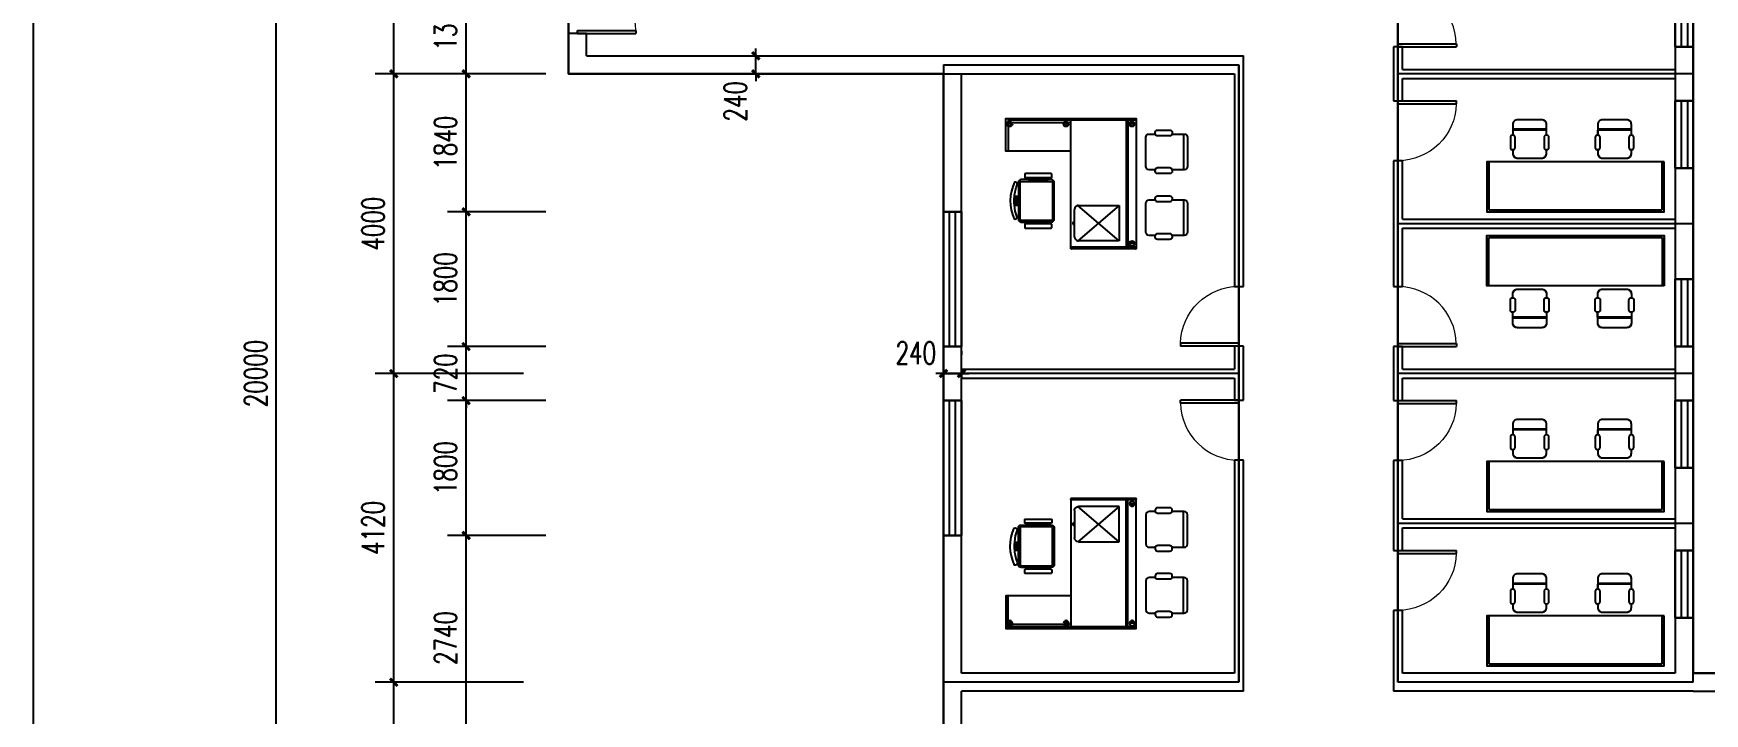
# Model space of a CAD drawing. Extents: x -76502 to 88679, y -12865 to 57615.
# Drawn here: x -37603 to -15319, y 33676 to 42754 of the extents above; entities that cross this region are included whole.
import ezdxf

# ---------------------------------------------------------------- set-up
doc = ezdxf.new("R2010")
doc.units = 0
doc.header["$LTSCALE"] = 1000
doc.header["$MEASUREMENT"] = 0
for name, color, linetype in [('AXIS_TEXT', 7, 'Continuous'), ('edge', 180, 'Continuous'), ('GTV3_FOOTPRINT', 7, 'Continuous'), ('GTV3_OPENING', 7, 'Continuous'), ('GTV3_ZONE', 7, 'Continuous'), ('LVTRY', 6, 'Continuous'), ('PUB_DIM', 3, 'Continuous'), ('WALL', 9, 'Continuous'), ('WINDOW', 4, 'Continuous')]:
    doc.layers.add(name, color=color, linetype=linetype)
doc.styles.add('_TCH_DIM_T3', font='SIMPLEX', dxfattribs={"width": 0.705882, "bigfont": 'GBCBIG'})
doc.dimstyles.new('_TCH_ARCH&&100', dxfattribs={"dimtxt": 297.5, "dimasz": 100, "dimexe": 250, "dimexo": 300, "dimgap": 126.25, "dimtad": 1, "dimdec": 0, "dimtxsty": '_TCH_DIM_T3', "dimblk": 'ARCHTICK', "dimcen": 2.5, "dimclrt": 7, "dimazin": 2, "dimtfac": 1, "dimtdec": 0, "dimtix": 1, "dimtmove": 2, "dimatfit": 3, "dimfxl": 100})

# ---------------------------------------------------------------- blocks, each defined once
blk = doc.blocks.new('_ArchTick')
at = {"color": 0, "linetype": 'ByBlock', "const_width": 0.4}
blk.add_lwpolyline([(-0.5, -0.5), (0.5, 0.5)], dxfattribs=at)
blk = doc.blocks.new('*D211')
at = {"layer": 'Defpoints', "color": 0, "transparency": 16777216}
for p in [(-31833, 43554), (-30469, 43554), (-30469, 42214)]:
    blk.add_point(p, dxfattribs=at)
at = {"layer": 'PUB_DIM', "color": 0, "lineweight": -2, "transparency": 16777216}
for p, q in [((-30769, 43554), (-32083, 43554)), ((-31833, 42214), (-31833, 43554)), ((-30769, 42214), (-32083, 42214))]:
    blk.add_line(p, q, dxfattribs=at)
at = {"layer": 'PUB_DIM', "color": 0, "lineweight": -2, "transparency": 16777216, "xscale": 100, "yscale": 100, "zscale": 100}
for p, rotation in [((-31833, 43554), 90), ((-31833, 42214), 270)]:
    blk.add_blockref('_ArchTick', p, dxfattribs=dict(at, rotation=rotation))
at = {"layer": 'PUB_DIM', "color": 7, "transparency": 16777216, "insert": (-32108, 42884), "char_height": 297.5, "attachment_point": 5, "rotation": 90, "style": '_TCH_DIM_T3'}
blk.add_mtext('\\A1;1340', dxfattribs=at)
blk = doc.blocks.new('*D212')
at = {"layer": 'Defpoints', "color": 0, "transparency": 16777216}
for p in [(-31833, 42214), (-30469, 42214), (-30469, 40373)]:
    blk.add_point(p, dxfattribs=at)
at = {"layer": 'PUB_DIM', "color": 0, "lineweight": -2, "transparency": 16777216}
for p, q in [((-30769, 42214), (-32083, 42214)), ((-31833, 40373), (-31833, 42214)), ((-30769, 40373), (-32083, 40373))]:
    blk.add_line(p, q, dxfattribs=at)
at = {"layer": 'PUB_DIM', "color": 0, "lineweight": -2, "transparency": 16777216, "xscale": 100, "yscale": 100, "zscale": 100}
for p, rotation in [((-31833, 42214), 90), ((-31833, 40373), 270)]:
    blk.add_blockref('_ArchTick', p, dxfattribs=dict(at, rotation=rotation))
at = {"layer": 'PUB_DIM', "color": 7, "transparency": 16777216, "insert": (-32108, 41294), "char_height": 297.5, "attachment_point": 5, "rotation": 90, "style": '_TCH_DIM_T3'}
blk.add_mtext('\\A1;1840', dxfattribs=at)
blk = doc.blocks.new('*D213')
at = {"layer": 'Defpoints', "color": 0, "transparency": 16777216}
for p in [(-31833, 40373), (-30469, 40373), (-30469, 38573)]:
    blk.add_point(p, dxfattribs=at)
at = {"layer": 'PUB_DIM', "color": 0, "lineweight": -2, "transparency": 16777216}
for p, q in [((-30769, 40373), (-32083, 40373)), ((-31833, 38573), (-31833, 40373)), ((-30769, 38573), (-32083, 38573))]:
    blk.add_line(p, q, dxfattribs=at)
at = {"layer": 'PUB_DIM', "color": 0, "lineweight": -2, "transparency": 16777216, "xscale": 100, "yscale": 100, "zscale": 100}
for p, rotation in [((-31833, 40373), 90), ((-31833, 38573), 270)]:
    blk.add_blockref('_ArchTick', p, dxfattribs=dict(at, rotation=rotation))
at = {"layer": 'PUB_DIM', "color": 7, "transparency": 16777216, "insert": (-32108, 39473), "char_height": 297.5, "attachment_point": 5, "rotation": 90, "style": '_TCH_DIM_T3'}
blk.add_mtext('\\A1;1800', dxfattribs=at)
blk = doc.blocks.new('*D214')
at = {"layer": 'Defpoints', "color": 0, "transparency": 16777216}
for p in [(-31833, 38573), (-30469, 38573), (-30469, 37853)]:
    blk.add_point(p, dxfattribs=at)
at = {"layer": 'PUB_DIM', "color": 0, "lineweight": -2, "transparency": 16777216}
for p, q in [((-30769, 38573), (-32083, 38573)), ((-31833, 38573), (-31833, 38673)), ((-31833, 37853), (-31833, 38573)), ((-30769, 37853), (-32083, 37853)), ((-31833, 37853), (-31833, 37753))]:
    blk.add_line(p, q, dxfattribs=at)
at = {"layer": 'PUB_DIM', "color": 0, "lineweight": -2, "transparency": 16777216, "xscale": 100, "yscale": 100, "zscale": 100}
for p, rotation in [((-31833, 38573), 270), ((-31833, 37853), 90)]:
    blk.add_blockref('_ArchTick', p, dxfattribs=dict(at, rotation=rotation))
at = {"layer": 'PUB_DIM', "color": 7, "transparency": 16777216, "insert": (-32108, 38213), "char_height": 297.5, "attachment_point": 5, "rotation": 90, "style": '_TCH_DIM_T3'}
blk.add_mtext('\\A1;720', dxfattribs=at)
blk = doc.blocks.new('*D215')
at = {"layer": 'Defpoints', "color": 0, "transparency": 16777216}
for p in [(-31833, 37853), (-30469, 37853), (-30469, 36053)]:
    blk.add_point(p, dxfattribs=at)
at = {"layer": 'PUB_DIM', "color": 0, "lineweight": -2, "transparency": 16777216}
for p, q in [((-30769, 37853), (-32083, 37853)), ((-31833, 36053), (-31833, 37853)), ((-30769, 36053), (-32083, 36053))]:
    blk.add_line(p, q, dxfattribs=at)
at = {"layer": 'PUB_DIM', "color": 0, "lineweight": -2, "transparency": 16777216, "xscale": 100, "yscale": 100, "zscale": 100}
for p, rotation in [((-31833, 37853), 90), ((-31833, 36053), 270)]:
    blk.add_blockref('_ArchTick', p, dxfattribs=dict(at, rotation=rotation))
at = {"layer": 'PUB_DIM', "color": 7, "transparency": 16777216, "insert": (-32108, 36953), "char_height": 297.5, "attachment_point": 5, "rotation": 90, "style": '_TCH_DIM_T3'}
blk.add_mtext('\\A1;1800', dxfattribs=at)
blk = doc.blocks.new('*D216')
at = {"layer": 'Defpoints', "color": 0, "transparency": 16777216}
for p in [(-31833, 36053), (-30469, 36053), (-30469, 33314)]:
    blk.add_point(p, dxfattribs=at)
at = {"layer": 'PUB_DIM', "color": 0, "lineweight": -2, "transparency": 16777216}
for p, q in [((-30769, 36053), (-32083, 36053)), ((-31833, 33314), (-31833, 36053)), ((-30769, 33314), (-32083, 33314))]:
    blk.add_line(p, q, dxfattribs=at)
at = {"layer": 'PUB_DIM', "color": 0, "lineweight": -2, "transparency": 16777216, "xscale": 100, "yscale": 100, "zscale": 100}
for p, rotation in [((-31833, 36053), 90), ((-31833, 33314), 270)]:
    blk.add_blockref('_ArchTick', p, dxfattribs=dict(at, rotation=rotation))
at = {"layer": 'PUB_DIM', "color": 7, "transparency": 16777216, "insert": (-32108, 34684), "char_height": 297.5, "attachment_point": 5, "rotation": 90, "style": '_TCH_DIM_T3'}
blk.add_mtext('\\A1;2740', dxfattribs=at)
blk = doc.blocks.new('*D284')
at = {"layer": 'Defpoints', "color": 0, "transparency": 16777216}
for p in [(-27969, 42454), (-27969, 42454), (-27969, 42214)]:
    blk.add_point(p, dxfattribs=at)
at = {"layer": 'PUB_DIM', "color": 0, "lineweight": -2, "transparency": 16777216}
for p, q in [((-28269, 42454), (-28219, 42454)), ((-27969, 42454), (-27969, 42554)), ((-27969, 42214), (-27969, 42454)), ((-28269, 42214), (-28219, 42214)), ((-27969, 42214), (-27969, 42114))]:
    blk.add_line(p, q, dxfattribs=at)
at = {"layer": 'PUB_DIM', "color": 0, "lineweight": -2, "transparency": 16777216, "xscale": 100, "yscale": 100, "zscale": 100}
for p, rotation in [((-27969, 42454), 270), ((-27969, 42214), 90)]:
    blk.add_blockref('_ArchTick', p, dxfattribs=dict(at, rotation=rotation))
at = {"layer": 'PUB_DIM', "color": 7, "transparency": 16777216, "insert": (-28244, 41847), "char_height": 297.5, "attachment_point": 5, "rotation": 90, "style": '_TCH_DIM_T3'}
blk.add_mtext('\\A1;240', dxfattribs=at)
blk = doc.blocks.new('*D285')
at = {"layer": 'Defpoints', "color": 0, "transparency": 16777216}
for p in [(-25469, 38214), (-25229, 38214), (-25229, 38214)]:
    blk.add_point(p, dxfattribs=at)
at = {"layer": 'PUB_DIM', "color": 0, "lineweight": -2, "transparency": 16777216}
for p, q in [((-25469, 38514), (-25469, 38464)), ((-25229, 38514), (-25229, 38464)), ((-25469, 38214), (-25569, 38214)), ((-25469, 38214), (-25229, 38214)), ((-25229, 38214), (-25129, 38214))]:
    blk.add_line(p, q, dxfattribs=at)
at = {"layer": 'PUB_DIM', "color": 0, "lineweight": -2, "transparency": 16777216, "xscale": 100, "yscale": 100, "zscale": 100}
blk.add_blockref('_ArchTick', (-25469, 38214), dxfattribs=at)
at = {"layer": 'PUB_DIM', "color": 0, "lineweight": -2, "transparency": 16777216, "xscale": 100, "yscale": 100, "zscale": 100, "rotation": 180}
blk.add_blockref('_ArchTick', (-25229, 38214), dxfattribs=at)
at = {"layer": 'PUB_DIM', "color": 7, "transparency": 16777216, "insert": (-25836, 38489), "char_height": 297.5, "attachment_point": 5, "style": '_TCH_DIM_T3'}
blk.add_mtext('\\A1;240', dxfattribs=at)
blk = doc.blocks.new('*D286')
at = {"layer": 'Defpoints', "color": 0, "transparency": 16777216}
for p in [(-34364, 48214), (-30469, 48214), (-30469, 28214)]:
    blk.add_point(p, dxfattribs=at)
at = {"layer": 'PUB_DIM', "color": 0, "lineweight": -2, "transparency": 16777216}
for p, q in [((-30769, 48214), (-34614, 48214)), ((-34364, 28214), (-34364, 48214)), ((-30769, 28214), (-34614, 28214))]:
    blk.add_line(p, q, dxfattribs=at)
at = {"layer": 'PUB_DIM', "color": 0, "lineweight": -2, "transparency": 16777216, "xscale": 100, "yscale": 100, "zscale": 100}
for p, rotation in [((-34364, 48214), 90), ((-34364, 28214), 270)]:
    blk.add_blockref('_ArchTick', p, dxfattribs=dict(at, rotation=rotation))
at = {"layer": 'PUB_DIM', "color": 7, "transparency": 16777216, "insert": (-34639, 38214), "char_height": 297.5, "attachment_point": 5, "rotation": 90, "style": '_TCH_DIM_T3'}
blk.add_mtext('\\A1;20000', dxfattribs=at)
blk = doc.blocks.new('*D287')
at = {"layer": 'Defpoints', "color": 0, "transparency": 16777216}
for p in [(-32798, 42214), (-30769, 42214), (-30769, 38213)]:
    blk.add_point(p, dxfattribs=at)
at = {"layer": 'PUB_DIM', "color": 0, "lineweight": -2, "transparency": 16777216}
for p, q in [((-31069, 42214), (-33048, 42214)), ((-32798, 38213), (-32798, 42214)), ((-31069, 38213), (-33048, 38213))]:
    blk.add_line(p, q, dxfattribs=at)
at = {"layer": 'PUB_DIM', "color": 0, "lineweight": -2, "transparency": 16777216, "xscale": 100, "yscale": 100, "zscale": 100}
for p, rotation in [((-32798, 42214), 90), ((-32798, 38213), 270)]:
    blk.add_blockref('_ArchTick', p, dxfattribs=dict(at, rotation=rotation))
at = {"layer": 'PUB_DIM', "color": 7, "transparency": 16777216, "insert": (-33073, 40214), "char_height": 297.5, "attachment_point": 5, "rotation": 90, "style": '_TCH_DIM_T3'}
blk.add_mtext('\\A1;4000', dxfattribs=at)
blk = doc.blocks.new('*D288')
at = {"layer": 'Defpoints', "color": 0, "transparency": 16777216}
for p in [(-32798, 38213), (-30769, 38213), (-30769, 34094)]:
    blk.add_point(p, dxfattribs=at)
at = {"layer": 'PUB_DIM', "color": 0, "lineweight": -2, "transparency": 16777216}
for p, q in [((-31069, 38213), (-33048, 38213)), ((-32798, 34094), (-32798, 38213)), ((-31069, 34094), (-33048, 34094))]:
    blk.add_line(p, q, dxfattribs=at)
at = {"layer": 'PUB_DIM', "color": 0, "lineweight": -2, "transparency": 16777216, "xscale": 100, "yscale": 100, "zscale": 100}
for p, rotation in [((-32798, 38213), 90), ((-32798, 34094), 270)]:
    blk.add_blockref('_ArchTick', p, dxfattribs=dict(at, rotation=rotation))
at = {"layer": 'PUB_DIM', "color": 7, "transparency": 16777216, "insert": (-33073, 36154), "char_height": 297.5, "attachment_point": 5, "rotation": 90, "style": '_TCH_DIM_T3'}
blk.add_mtext('\\A1;4120', dxfattribs=at)
blk = doc.blocks.new('*D289')
at = {"layer": 'Defpoints', "color": 0, "transparency": 16777216}
for p in [(-32798, 34094), (-30769, 34094), (-30769, 32154)]:
    blk.add_point(p, dxfattribs=at)
at = {"layer": 'PUB_DIM', "color": 0, "lineweight": -2, "transparency": 16777216}
for p, q in [((-31069, 34094), (-33048, 34094)), ((-32798, 32154), (-32798, 34094)), ((-31069, 32154), (-33048, 32154))]:
    blk.add_line(p, q, dxfattribs=at)
at = {"layer": 'PUB_DIM', "color": 0, "lineweight": -2, "transparency": 16777216, "xscale": 100, "yscale": 100, "zscale": 100}
for p, rotation in [((-32798, 34094), 90), ((-32798, 32154), 270)]:
    blk.add_blockref('_ArchTick', p, dxfattribs=dict(at, rotation=rotation))
at = {"layer": 'PUB_DIM', "color": 7, "transparency": 16777216, "insert": (-33073, 33124), "char_height": 297.5, "attachment_point": 5, "rotation": 90, "style": '_TCH_DIM_T3'}
blk.add_mtext('\\A1;1940', dxfattribs=at)
blk = doc.blocks.new('*D292')
at = {"layer": 'Defpoints', "color": 0, "transparency": 16777216}
for p in [(-32798, 44274), (-30469, 44274), (-30469, 42214)]:
    blk.add_point(p, dxfattribs=at)
at = {"layer": 'PUB_DIM', "color": 0, "lineweight": -2, "transparency": 16777216}
for p, q in [((-30769, 44274), (-33048, 44274)), ((-32798, 42214), (-32798, 44274)), ((-30769, 42214), (-33048, 42214))]:
    blk.add_line(p, q, dxfattribs=at)
at = {"layer": 'PUB_DIM', "color": 0, "lineweight": -2, "transparency": 16777216, "xscale": 100, "yscale": 100, "zscale": 100}
for p, rotation in [((-32798, 44274), 90), ((-32798, 42214), 270)]:
    blk.add_blockref('_ArchTick', p, dxfattribs=dict(at, rotation=rotation))
at = {"layer": 'PUB_DIM', "color": 7, "transparency": 16777216, "insert": (-33073, 43244), "char_height": 297.5, "attachment_point": 5, "rotation": 90, "style": '_TCH_DIM_T3'}
blk.add_mtext('\\A1;2060', dxfattribs=at)
blk = doc.blocks.new('$DorLib2D$00000001')
for p, q in [((0.45, 0.975), (0.5, 0.975)), ((0.45, 0), (0.45, 0.975)), ((0.5, 0), (0.5, 0.975)), ((0.5, 0), (0.45, 0))]:
    blk.add_line(p, q)
at = {"lineweight": 13}
blk.add_arc((0.475, 0), 0.975, 91.4693, 180, dxfattribs=at)
blk = doc.blocks.new('$TCHSYS$WIN2D')
for p, q in [((-0.5, 0.5), (0.5, 0.5)), ((-0.5, 0.5), (-0.5, -0.5)), ((0.5, 0.5), (0.5, -0.5)), ((0.5, 0.167), (-0.5, 0.167)), ((0.5, -0.167), (-0.5, -0.167)), ((-0.5, -0.5), (0.5, -0.5))]:
    blk.add_line(p, q)
blk = doc.blocks.new('$plan$00002539')
for p, q in [((205, 631), (681, 631)), ((229, 450), (229, 287)), ((657, 450), (657, 287)), ((1084, 631), (1560, 631)), ((1108, 450), (1108, 287)), ((1536, 450), (1536, 287)), ((9, 1), (13, 1)), ((1729, 1), (1724, 1)), ((22, -8), (22, -868)), ((22, -109), (1716, -109)), ((22, -130), (1716, -130)), ((71, -28), (71, -76)), ((1666, -28), (1666, -76)), ((1716, -8), (1716, -859)), ((1629, -223), (1157, -774)), ((1157, -223), (1629, -774)), ((1157, -223), (1629, -223)), ((1157, -766), (1157, -223)), ((1629, -223), (1629, -766)), ((434, -869), (0, -869)), ((22, -868), (22, -1704)), ((54, -869), (54, -1704)), ((1575, -821), (1211, -821)), ((1724, -868), (1729, -868)), ((71, -909), (71, -957)), ((814, -1440), (814, -1178)), ((1380, -1178), (1380, -1440)), ((1404, -1138), (1404, -1470)), ((0, -1704), (434, -1704)), ((71, -1660), (71, -1708)), ((1154, -1568), (1040, -1568)), ((1154, -1579), (1040, -1579)), ((1154, -1595), (1040, -1595)), ((1154, -1608), (1040, -1608))]:
    blk.add_line(p, q)
for points in [[(681, 256), (681, 175, -0.414214), (637, 132), (248, 132, -0.414214), (205, 175), (205, 256, -0.070049), (196, 255), (185, 255, -0.414214), (153, 287), (153, 450, -0.414214), (185, 483), (196, 483, -0.070049), (205, 481), (205, 642, -0.414214), (248, 686), (637, 686, -0.414214), (681, 642), (681, 481, -0.070049), (690, 483), (701, 483, -0.414214), (733, 450), (733, 287, -0.414214), (701, 255), (690, 255, 0), (690, 255, -0.070049)], [(1569, 255, -0.070049), (1560, 256), (1560, 175, -0.414214), (1517, 132), (1128, 132, -0.414214), (1084, 175), (1084, 256, -0.070049), (1075, 255), (1064, 255, -0.414214), (1032, 287), (1032, 450, -0.414214), (1064, 483), (1075, 483, -0.070049), (1084, 481), (1084, 642, -0.414214), (1128, 686), (1517, 686, -0.414214), (1560, 642), (1560, 481, -0.070049), (1569, 483), (1580, 483, -0.414214), (1612, 450), (1612, 287, -0.414214), (1580, 255)], [(1346, -1568, 0.414214), (1380, -1534), (1380, -1440), (1404, -1470), (1404, -1473, 0.414214), (1415, -1485), (1449, -1485, 0.414214), (1461, -1473), (1461, -1134, 0.414214), (1449, -1123), (1415, -1123, 0.414214), (1404, -1134), (1404, -1138), (1380, -1178), (1380, -1127, 0.414214), (1346, -1093), (848, -1093, 0.414214), (814, -1127), (814, -1178), (790, -1138), (790, -1134, 0.414214), (779, -1123), (745, -1123, 0.414214), (734, -1134), (734, -1473, 0.414214), (745, -1485), (779, -1485, 0.414214), (790, -1473), (790, -1470), (814, -1440), (814, -1534, 0.414214), (848, -1568), (1040, -1568), (1040, -1621, -0.064759), (879, -1584, 0.578392), (846, -1620, 0.214524), (1339, -1627, 0.552014), (1316, -1587, -0.065167), (1154, -1622), (1154, -1568)], [(1346, -1545), (848, -1545, -0.414214), (837, -1534), (837, -1127, -0.414214), (848, -1116), (1346, -1116, -0.414214), (1357, -1127), (1357, -1534, -0.414214)]]:
    blk.add_lwpolyline(points, format="xyb", close=True)
blk.add_lwpolyline([(1737, -869), (434, -869), (434, -1736), (0, -1736), (0, 0), (1737, 0)], close=True)
blk.add_lwpolyline([(790, -1138), (790, -1470)])
blk.add_lwpolyline([(1154, -1622, -0.044316), (1040, -1621)], format="xyb")
for centre in [(71, -52), (1666, -52), (71, -933), (71, -1684)]:
    blk.add_circle(centre, 34.7)
for centre, radius, start, end in [((196, 450), 32.6, 0, 73.9721), ((690, 450), 32.6, 106.0279, 180), ((1075, 450), 32.6, 0, 73.9721), ((1569, 450), 32.6, 106.0279, 180), ((196, 287), 32.6, 286.0279, 0), ((690, 287), 32.6, 180, 253.9721), ((1075, 287), 32.6, 286.0279, 0), ((1569, 287), 32.6, 180, 253.9721), ((9, -8), 8.69, 90, 180), ((13, -8), 8.69, 0, 90), ((1724, -8), 8.69, 90, 180), ((1729, -8), 8.69, 0, 90), ((71, -52), 23.9, 270, 90), ((1666, -52), 23.9, 90, 270), ((1211, -766), 54.3, 180, 270), ((1393, -824), 19.3, 180, 0), ((1575, -766), 54.3, 270, 0), ((1724, -859), 8.69, 180, 270), ((1729, -859), 8.69, 270, 0), ((71, -933), 23.9, 270, 90), ((71, -1684), 23.9, 270, 90)]:
    blk.add_arc(centre, radius, start, end)
blk = doc.blocks.new('$plan$00002544')
for p, q in [((1157, -26), (-1157, -26)), ((-1157, -26), (-1157, -668)), ((1157, -668), (1157, -26)), ((-777, -855), (-777, -996)), ((-739, -829), (-751, -829)), ((-745, -779), (-745, -829)), ((-713, -996), (-713, -855)), ((-360, -715), (-681, -715)), ((-327, -855), (-327, -996)), ((-289, -829), (-301, -829)), ((-296, -829), (-296, -779)), ((-263, -996), (-263, -855)), ((355, -855), (355, -996)), ((393, -829), (381, -829)), ((387, -779), (387, -829)), ((419, -996), (419, -855)), ((772, -715), (451, -715)), ((805, -855), (805, -996)), ((843, -829), (831, -829)), ((836, -829), (836, -779)), ((869, -996), (869, -855)), ((-751, -1022), (-739, -1022)), ((-745, -1022), (-745, -1165)), ((-745, -1088), (-296, -1088)), ((-745, -1101), (-296, -1101)), ((-301, -1022), (-289, -1022)), ((-296, -1165), (-296, -1022)), ((381, -1022), (393, -1022)), ((387, -1022), (387, -1165)), ((387, -1088), (836, -1088)), ((387, -1101), (836, -1101)), ((831, -1022), (843, -1022)), ((836, -1165), (836, -1022)), ((-681, -1229), (-360, -1229)), ((451, -1229), (772, -1229))]:
    blk.add_line(p, q)
blk.add_lwpolyline([(-1183, -668), (1183, -668), (1183, 0), (-1183, 0)], close=True)
for points in [[(-296, -1165), (-295, -1022), (-289, -1022, 0.414214), (-263, -996), (-263, -855, 0.414214), (-289, -829), (-295, -829), (-296, -829), (-296, -779, 0.414214), (-360, -715), (-681, -715, 0.414214), (-745, -779), (-745, -829), (-751, -829, 0.414214), (-777, -855), (-777, -996, 0.414214), (-751, -1022), (-745, -1022), (-745, -1165, 0.414214), (-681, -1229), (-360, -1229, 0.414214), (-296, -1165)], [(836, -1165), (837, -1022), (843, -1022, 0.414214), (869, -996), (869, -855, 0.414214), (843, -829), (837, -829), (836, -829), (836, -779, 0.414214), (772, -715), (451, -715, 0.414214), (387, -779), (387, -829), (381, -829, 0.414214), (355, -855), (355, -996, 0.414214), (381, -1022), (387, -1022), (387, -1165, 0.414214), (451, -1229), (772, -1229, 0.414214), (836, -1165)]]:
    blk.add_lwpolyline(points, format="xyb", close=True)
for centre, radius, start, end in [((-751, -855), 25.7, 90, 180), ((-681, -779), 64.3, 90, 180), ((-739, -855), 25.7, 0, 90), ((-360, -779), 64.3, 0, 90), ((-301, -855), 25.7, 90, 180), ((-289, -855), 25.7, 0, 90), ((381, -855), 25.7, 90, 180), ((451, -779), 64.3, 90, 180), ((393, -855), 25.7, 0, 90), ((772, -779), 64.3, 0, 90), ((831, -855), 25.7, 90, 180), ((843, -855), 25.7, 0, 90), ((-751, -996), 25.7, 180, 270), ((-739, -996), 25.7, 270, 0), ((-301, -996), 25.7, 180, 270), ((-289, -996), 25.7, 270, 0), ((381, -996), 25.7, 180, 270), ((393, -996), 25.7, 270, 0), ((831, -996), 25.7, 180, 270), ((843, -996), 25.7, 270, 0), ((-681, -1165), 64.3, 180, 270), ((-360, -1165), 64.3, 270, 0), ((451, -1165), 64.3, 180, 270), ((772, -1165), 64.3, 270, 0)]:
    blk.add_arc(centre, radius, start, end)

msp = doc.modelspace()

# ---------------------------------------------------------------- linework, layer by layer
at = {"layer": 'AXIS_TEXT'}
for p, q in [((-25469, 42213.6), (-25229, 42213.6)), ((-15709, 42273.6), (-15709, 42153.6)), ((-15709, 40273.6), (-15709, 40153.6)), ((-25229, 38279.1), (-25229, 38159.1)), ((-15709, 38273.6), (-15709, 38153.6)), ((-15709, 36273.6), (-15709, 36153.6))]:
    msp.add_line(p, q, dxfattribs=at)
at = {"layer": 'edge'}
msp.add_lwpolyline([(-37602.9, 57614.5), (2574.6, 57614.5), (2574.6, 18101.7), (-37602.9, 18101.7)], close=True, dxfattribs=at)
at = {"layer": 'GTV3_FOOTPRINT'}
msp.add_lwpolyline([(-25469, 42213.6), (-30469, 42213.6), (-30469, 48213.6), (-15469, 48213.6), (-15469, 34213.6), (-5469, 34213.6), (-5469, 28213.6), (-25469, 28213.6)], close=True, dxfattribs=at)
at = {"layer": 'GTV3_OPENING'}
for points in [[(-15709, 42573.6), (-15469, 42573.6), (-15469, 43473.6), (-15709, 43473.6)], [(-15709, 40953.6), (-15469, 40953.6), (-15469, 41853.6), (-15709, 41853.6)], [(-25469, 38573.5), (-25229, 38573.5), (-25229, 40373.5), (-25469, 40373.5)], [(-15709, 38573.6), (-15469, 38573.6), (-15469, 39473.6), (-15709, 39473.6)], [(-25469, 36053.5), (-25229, 36053.5), (-25229, 37853.5), (-25469, 37853.5)], [(-15709, 36953.6), (-15469, 36953.6), (-15469, 37853.6), (-15709, 37853.6)], [(-15709, 34953.6), (-15469, 34953.6), (-15469, 35853.6), (-15709, 35853.6)]]:
    msp.add_lwpolyline(points, close=True, dxfattribs=at)
at = {"layer": 'GTV3_ZONE'}
for p, q in [((-19409, 34093.6), (-19409, 48213.6)), ((-30469, 44273.6), (-30469, 42213.6)), ((-19409, 44213.2), (-19409, 42213.6)), ((-30469, 42213.6), (-25469, 42213.6)), ((-25469, 42333.6), (-21529, 42333.6)), ((-25469, 42333.6), (-25469, 38213.5)), ((-21529, 42333.6), (-21529, 34093.6)), ((-21529, 38213.5), (-21529, 42333.6)), ((-15469, 42213.6), (-19409, 42213.6)), ((-19409, 42213.6), (-19409, 40213.6)), ((-15469, 40213.6), (-19409, 40213.6)), ((-19409, 40213.6), (-19409, 38213.6)), ((-21529, 38213.5), (-25469, 38213.5)), ((-21529, 34093.6), (-21529, 38213.5)), ((-15469, 38213.6), (-19409, 38213.6)), ((-19409, 38213.6), (-19409, 36213.6)), ((-15469, 36213.6), (-19409, 36213.6)), ((-19409, 36213.6), (-19409, 34093.6)), ((-15469, 34093.6), (-15469, 36213.6)), ((-21529, 34093.6), (-25469, 34093.6)), ((-15469, 34093.6), (-19409, 34093.6))]:
    msp.add_line(p, q, dxfattribs=at)
at = {"layer": 'WALL'}
for p, q in [((-30229, 42753.6), (-30469, 42753.6)), ((-30469, 42753.6), (-30469, 42213.6)), ((-30229, 42453.6), (-30229, 42753.6)), ((-19349, 42573.6), (-19469, 42573.6)), ((-19469, 42573.6), (-19469, 42213.6)), ((-19349, 42273.6), (-19349, 42573.6)), ((-15469, 42573.6), (-15709, 42573.6)), ((-15709, 42573.6), (-15709, 42273.6)), ((-15469, 42213.6), (-15469, 42573.6)), ((-30229, 42453.6), (-25469, 42453.6)), ((-25469, 42453.6), (-21469, 42453.6)), ((-21469, 39377.5), (-21469, 42453.6)), ((-30469, 42213.6), (-25469, 42213.6)), ((-25469, 42213.6), (-25469, 40373.5)), ((-25229, 40373.5), (-25229, 42213.6)), ((-25229, 42213.6), (-21589, 42213.6)), ((-21589, 42213.6), (-21589, 39377.5)), ((-19469, 42213.6), (-19469, 41853.6)), ((-19349, 42273.6), (-15709, 42273.6)), ((-19349, 42153.6), (-15709, 42153.6)), ((-19349, 41853.6), (-19349, 42153.6)), ((-15709, 42153.6), (-15709, 41853.6)), ((-15469, 41853.6), (-15469, 42213.6)), ((-19469, 41853.6), (-19349, 41853.6)), ((-15709, 41853.6), (-15469, 41853.6)), ((-19349, 41053.6), (-19469, 41053.6)), ((-19469, 41053.6), (-19469, 40213.6)), ((-19349, 40273.6), (-19349, 41053.6)), ((-15469, 40953.6), (-15709, 40953.6)), ((-15709, 40953.6), (-15709, 40273.6)), ((-15469, 40213.6), (-15469, 40953.6)), ((-25469, 40373.5), (-25229, 40373.5)), ((-19469, 40213.6), (-19469, 39373.6)), ((-19349, 40273.6), (-15709, 40273.6)), ((-19349, 40153.6), (-15709, 40153.6)), ((-19349, 39373.6), (-19349, 40153.6)), ((-15709, 40153.6), (-15709, 39473.6)), ((-15469, 39473.6), (-15469, 40213.6)), ((-15709, 39473.6), (-15469, 39473.6)), ((-21589, 39377.5), (-21469, 39377.5)), ((-19469, 39373.6), (-19349, 39373.6)), ((-25469, 38573.5), (-25469, 37853.5)), ((-25229, 38573.5), (-25469, 38573.5)), ((-25229, 37853.5), (-25229, 38573.5)), ((-21469, 38577.5), (-21589, 38577.5)), ((-21589, 38577.5), (-21589, 38273.5)), ((-21469, 38213.5), (-21469, 38577.5)), ((-19349, 38573.6), (-19469, 38573.6)), ((-19469, 38573.6), (-19469, 38213.6)), ((-19349, 38273.6), (-19349, 38573.6)), ((-15469, 38573.6), (-15709, 38573.6)), ((-15709, 38573.6), (-15709, 38273.6)), ((-15469, 38213.6), (-15469, 38573.6)), ((-25229, 38273.5), (-21589, 38273.5)), ((-25229, 38273.5), (-25229, 38153.5)), ((-25229, 38153.5), (-21589, 38153.5)), ((-21589, 38153.5), (-21589, 37857.5)), ((-21469, 37857.5), (-21469, 38213.5)), ((-19469, 38213.6), (-19469, 37853.6)), ((-19349, 38273.6), (-15709, 38273.6)), ((-19349, 38153.6), (-15709, 38153.6)), ((-19349, 37853.6), (-19349, 38153.6)), ((-15709, 38153.6), (-15709, 37853.6)), ((-15469, 37853.6), (-15469, 38213.6)), ((-25469, 37853.5), (-25229, 37853.5)), ((-21589, 37857.5), (-21469, 37857.5)), ((-19469, 37853.6), (-19349, 37853.6)), ((-15709, 37853.6), (-15469, 37853.6)), ((-21469, 37057.5), (-21589, 37057.5)), ((-21589, 37057.5), (-21589, 34213.6)), ((-21469, 33973.6), (-21469, 37057.5)), ((-19349, 37053.6), (-19469, 37053.6)), ((-19469, 37053.6), (-19469, 36213.6)), ((-19349, 36273.6), (-19349, 37053.6)), ((-15469, 36953.6), (-15709, 36953.6)), ((-15709, 36953.6), (-15709, 36273.6)), ((-15469, 36213.6), (-15469, 36953.6)), ((-19469, 36213.6), (-19469, 35853.6)), ((-19349, 36273.6), (-15709, 36273.6)), ((-19349, 36153.6), (-15709, 36153.6)), ((-19349, 35853.6), (-19349, 36153.6)), ((-15709, 36153.6), (-15709, 35853.6)), ((-15469, 35853.6), (-15469, 36213.6)), ((-25229, 36053.5), (-25469, 36053.5)), ((-25469, 36053.5), (-25469, 34213.6)), ((-25229, 34213.6), (-25229, 36053.5)), ((-19469, 35853.6), (-19349, 35853.6)), ((-15709, 35853.6), (-15469, 35853.6)), ((-19349, 35053.6), (-19469, 35053.6)), ((-19469, 35053.6), (-19469, 34213.6)), ((-19349, 34213.6), (-19349, 35053.6)), ((-15469, 34953.6), (-15709, 34953.6)), ((-15709, 34953.6), (-15709, 34213.6)), ((-15469, 34213.6), (-15469, 34953.6)), ((-25469, 34213.6), (-25469, 33313.6)), ((-21589, 34213.6), (-25229, 34213.6)), ((-19469, 34213.6), (-19469, 33973.6)), ((-15709, 34213.6), (-19349, 34213.6)), ((-15169, 34213.6), (-15469, 34213.6)), ((-21469, 33973.6), (-25229, 33973.6)), ((-25229, 33313.6), (-25229, 33973.6)), ((-19349, 33973.6), (-19469, 33973.6)), ((-15469, 33973.6), (-19349, 33973.6)), ((-19349, 33973.6), (-19349, 33973.6)), ((-15469, 33973.6), (-15169, 33973.6))]:
    msp.add_line(p, q, dxfattribs=at)

# ---------------------------------------------------------------- block references
at = {"layer": 'LVTRY'}
for name, p, rotation in [('$plan$00002539', (-22900.1, 41615.6), 270), ('$plan$00002544', (-17039.9, 40372.9), 180), ('$plan$00002544', (-17039.9, 36372.9), 180), ('$plan$00002544', (-17039.9, 34312.9), 180)]:
    msp.add_blockref(name, p, dxfattribs=dict(at, rotation=rotation))
at = {"layer": 'LVTRY', "yscale": -1}
for name, p, rotation in [('$plan$00002544', (-17039.9, 40054.2), 180), ('$plan$00002539', (-22900.1, 34811.5), 90.00000000000003)]:
    msp.add_blockref(name, p, dxfattribs=dict(at, rotation=rotation))
at = {"layer": 'WINDOW'}
for name, p, xscale, yscale, zscale, rotation in [('$DorLib2D$00000001', (-30349, 43153.6), 800, 800, 800, 270), ('$TCHSYS$WIN2D', (-15589, 43023.6), 900, 240, 900, 90), ('$DorLib2D$00000001', (-19409, 42973.6), 800, 800, 800, 270), ('$DorLib2D$00000001', (-19409, 41453.6), -800, 800, -800, 270), ('$TCHSYS$WIN2D', (-15589, 41403.6), 900, 240, 900, 90), ('$TCHSYS$WIN2D', (-25349, 39473.5), 1800, 240, 1800, 270), ('$TCHSYS$WIN2D', (-15589, 39023.6), 900, 240, 900, 89.99999999999994), ('$DorLib2D$00000001', (-21529, 38977.5), 800, -800, 800, 269.9999999999999), ('$DorLib2D$00000001', (-19409, 38973.6), 800, 800, 800, 270), ('$TCHSYS$WIN2D', (-25349, 36953.5), 1800, -240, 1800, 270), ('$DorLib2D$00000001', (-21529, 37457.5), -800, -800, -800, 270), ('$DorLib2D$00000001', (-19409, 37453.6), -800, 800, -800, 269.9999999999999), ('$TCHSYS$WIN2D', (-15589, 37403.6), 900, 240, 900, 89.99999999999994), ('$DorLib2D$00000001', (-19409, 35453.6), -800, 800, -800, 270), ('$TCHSYS$WIN2D', (-15589, 35403.6), 900, 240, 900, 90)]:
    msp.add_blockref(name, p, dxfattribs=dict(at, xscale=xscale, yscale=yscale, zscale=zscale, rotation=rotation))

# ---------------------------------------------------------------- dimensions: what is measured, and where the dimension line sits
at = {"layer": 'PUB_DIM'}
for p1, p2, distance, picture, middle in [((-30469, 28213.6), (-30469, 48213.6), 3895.1, '*D286', (-34639.1, 38213.6)), ((-30469, 42213.6), (-30469, 44273.6), 2328.9, '*D292', (-33072.9, 43243.6)), ((-30469, 42213.6), (-30469, 43553.6), 1364.4, '*D211', (-32108.4, 42883.6)), ((-30769, 38213.5), (-30769, 42213.6), 2028.9, '*D287', (-33072.9, 40213.5)), ((-30469, 40373.5), (-30469, 42213.6), 1364.4, '*D212', (-32108.4, 41293.5)), ((-30469, 38573.5), (-30469, 40373.5), 1364.4, '*D213', (-32108.4, 39473.5)), ((-30469, 37853.5), (-30469, 38573.5), 1364.4, '*D214', (-32108.4, 38213.5)), ((-30769, 34093.6), (-30769, 38213.5), 2028.9, '*D288', (-33072.9, 36153.5)), ((-30469, 36053.5), (-30469, 37853.5), 1364.4, '*D215', (-32108.4, 36953.5)), ((-30469, 33313.6), (-30469, 36053.5), 1364.4, '*D216', (-32108.4, 34683.5)), ((-30769, 32153.6), (-30769, 34093.6), 2028.9, '*D289', (-33072.9, 33123.6))]:
    dim = msp.add_aligned_dim(p1=p1, p2=p2, distance=distance, dimstyle='_TCH_ARCH&&100', dxfattribs=at)
    dim.commit()
    dim.dimension.update_dxf_attribs({"geometry": picture, "text_midpoint": middle})
for base, p1, p2, angle, picture, middle in [((-27969, 42453.6), (-27969, 42213.6), (-27969, 42453.6), 90, '*D284', (-28244, 41846.9)), ((-25229, 38213.6), (-25469, 38213.6), (-25229, 38213.6), 0, '*D285', (-25835.7, 38488.6))]:
    dim = msp.add_linear_dim(base=base, p1=p1, p2=p2, angle=angle, dimstyle='_TCH_ARCH&&100', dxfattribs=at)
    dim.commit()
    dim.dimension.update_dxf_attribs({"geometry": picture, "text_midpoint": middle, "dimtype": 129})

doc.saveas('drawing.dxf')
